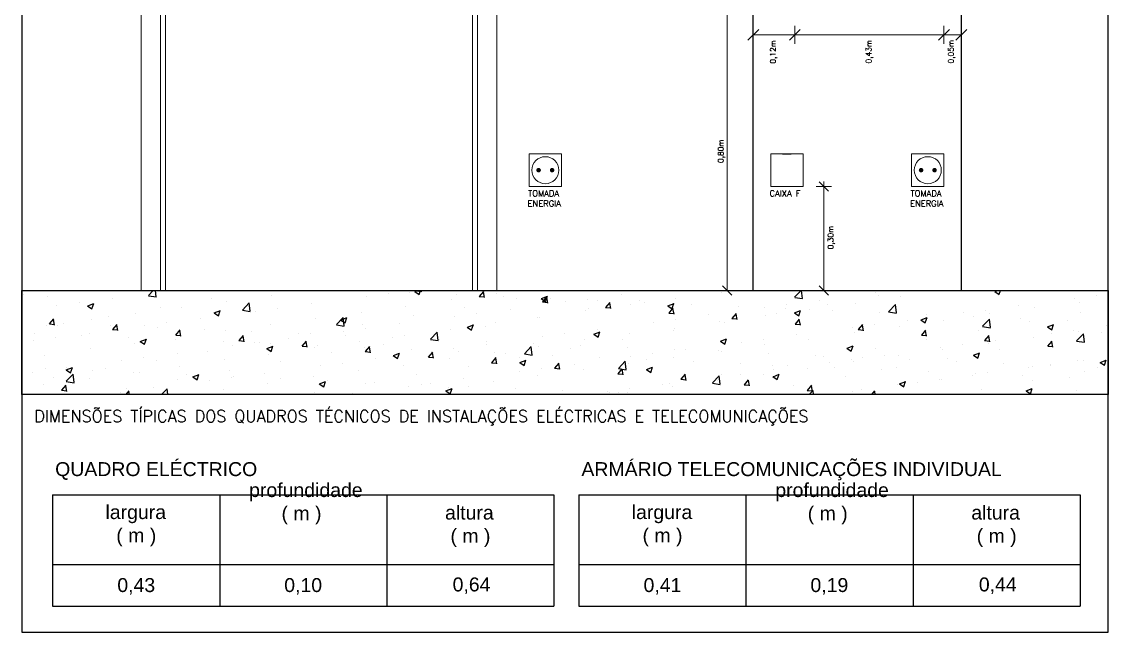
# Model space of a CAD drawing. Header units: millimetres. Extents: x 145 to 60311, y -8355 to 8851.
# Drawn here: x 449.46 to 498.82, y -135.91 to -108.19 of the extents above; entities that cross this region are included whole.
import ezdxf

# ---------------------------------------------------------------- set-up
doc = ezdxf.new("R2010")
doc.units = ezdxf.units.MM
for name, color, linetype in [('Armário', 252, 'Continuous'), ('Cotas', 30, 'Continuous'), ('Ductos', 7, 'Continuous'), ('Equipamento', 7, 'Continuous'), ('Laje', 252, 'Continuous'), ('Porta', 252, 'Continuous'), ('quadros', 1, 'Continuous')]:
    doc.layers.add(name, color=color, linetype=linetype)
doc.styles.add('ROMANS', font='romans', dxfattribs={"height": 1.2})

# ---------------------------------------------------------------- blocks, each defined once
blk = doc.blocks.new('TTV')
at = {"color": 0, "const_width": 0.25}
for points in [[(-0.875, 0, 1), (-0.625, 0, 1)], [(0.625, 0, 1), (0.875, 0, 1)]]:
    blk.add_lwpolyline(points, format="xyb", close=True, dxfattribs=at)
at = {"color": 0, "lineweight": 0}
blk.add_circle((0, 0), 1.5, dxfattribs=at)

msp = doc.modelspace()

# ---------------------------------------------------------------- linework, layer by layer
at = {"linetype": 'Continuous', "lineweight": 0}
msp.add_line((449.459, -125.116), (498.818, -125.116), dxfattribs=at)
msp.add_lwpolyline([(449.459, -120.391), (498.818, -120.391), (498.818, -125.116), (449.459, -125.116)], close=True)
at = {"layer": 'Armário'}
for p, q in [((482.694, -120.391), (482.694, -77.869)), ((492.144, -120.391), (492.144, -77.869))]:
    msp.add_line(p, q, dxfattribs=at)
at = {"layer": 'Cotas', "color": 4, "linetype": 'Continuous', "lineweight": 0}
for p, q in [((481.507, -120.391), (481.507, -88.992)), ((482.451, -109.028), (482.938, -108.541)), ((482.694, -108.382), (482.694, -109.188)), ((484.341, -109.028), (484.827, -108.541)), ((484.584, -108.382), (484.584, -109.188)), ((491.113, -109.028), (491.6, -108.541)), ((491.356, -108.382), (491.356, -109.188)), ((491.901, -109.028), (492.387, -108.541)), ((492.144, -108.382), (492.144, -109.188)), ((492.144, -108.785), (482.694, -108.785)), ((485.681, -115.455), (486.104, -115.878)), ((485.892, -120.391), (485.892, -115.45)), ((485.542, -115.667), (486.243, -115.667)), ((481.296, -120.18), (481.718, -120.603)), ((485.542, -120.391), (486.243, -120.391)), ((485.681, -120.18), (486.104, -120.603))]:
    msp.add_line(p, q, dxfattribs=at)
at = {"layer": 'Ductos', "color": 2}
for p, q in [((450.863, -129.676), (450.863, -134.73)), ((450.863, -129.676), (473.636, -129.676)), ((458.454, -129.676), (458.454, -134.73)), ((466.045, -129.676), (466.045, -134.73)), ((473.636, -129.676), (473.636, -134.73)), ((474.769, -129.676), (474.769, -134.73)), ((474.769, -129.676), (497.542, -129.676)), ((482.36, -129.676), (482.36, -134.73)), ((489.951, -129.676), (489.951, -134.73)), ((497.542, -129.676), (497.542, -134.73)), ((450.863, -132.839), (473.636, -132.839)), ((474.769, -132.839), (497.542, -132.839)), ((450.863, -134.73), (473.636, -134.73)), ((474.769, -134.73), (497.542, -134.73))]:
    msp.add_line(p, q, dxfattribs=at)
at = {"layer": 'Equipamento', "linetype": 'Continuous', "lineweight": 0}
for p, q in [((472.512, -114.931), (472.512, -114.195)), ((472.512, -114.195), (473.983, -114.195)), ((473.983, -114.195), (473.983, -115.667)), ((483.482, -114.931), (483.482, -114.195)), ((483.482, -114.195), (484.953, -114.195)), ((484.953, -114.195), (484.953, -115.667)), ((489.885, -114.931), (489.885, -114.195)), ((489.885, -114.195), (491.356, -114.195)), ((491.356, -114.195), (491.356, -115.667)), ((472.512, -115.667), (472.512, -114.931)), ((483.482, -115.667), (483.482, -114.931)), ((489.885, -115.667), (489.885, -114.931)), ((473.983, -115.667), (472.512, -115.667)), ((484.953, -115.667), (483.482, -115.667)), ((491.356, -115.667), (489.885, -115.667))]:
    msp.add_line(p, q, dxfattribs=at)
at = {"layer": 'Equipamento'}
msp.add_line((484.021, -114.195), (484.414, -114.195), dxfattribs=at)
at = {"layer": 'Laje', "linetype": 'Continuous', "lineweight": 0}
for p, q in [((449.459, -120.391), (498.818, -120.391)), ((481.157, -120.391), (481.857, -120.391))]:
    msp.add_line(p, q, dxfattribs=at)
at = {"layer": 'Laje'}
for p, q in [((455.217, -120.619), (455.435, -120.391)), ((455.573, -120.675), (455.54, -120.391)), ((456.103, -120.413), (456.103, -120.413)), ((464.945, -120.392), (464.945, -120.392)), ((467.316, -120.444), (467.453, -120.391)), ((467.376, -120.411), (467.615, -120.432)), ((467.388, -120.411), (467.405, -120.391)), ((467.51, -120.575), (467.572, -120.391)), ((467.615, -120.461), (467.602, -120.391)), ((470.257, -120.662), (470.45, -120.432)), ((479.875, -120.426), (479.875, -120.426)), ((484.571, -120.695), (484.862, -120.391)), ((484.928, -120.751), (484.886, -120.391)), ((491.404, -120.427), (491.404, -120.427)), ((493.668, -120.434), (493.867, -120.569)), ((493.673, -120.435), (493.787, -120.391)), ((493.867, -120.567), (493.926, -120.391)), ((449.559, -120.567), (449.559, -120.567)), ((450.611, -120.664), (450.611, -120.664)), ((453.576, -120.746), (453.576, -120.746)), ((455.219, -120.628), (455.575, -120.683)), ((458.086, -120.765), (458.086, -120.765)), ((458.769, -120.877), (458.769, -120.877)), ((460.789, -120.621), (460.789, -120.621)), ((465.136, -120.663), (465.136, -120.663)), ((466.137, -120.531), (466.137, -120.531)), ((467.08, -120.482), (467.08, -120.482)), ((467.311, -120.443), (467.51, -120.577)), ((468.97, -120.815), (468.97, -120.815)), ((469.215, -120.572), (469.215, -120.572)), ((470.245, -120.662), (470.484, -120.683)), ((470.484, -120.712), (470.438, -120.461)), ((471.024, -120.533), (471.024, -120.533)), ((471.351, -120.663), (471.351, -120.663)), ((471.918, -120.749), (471.918, -120.749)), ((473.06, -120.764), (473.259, -120.898)), ((473.065, -120.764), (473.345, -120.657)), ((473.114, -120.913), (473.353, -120.934)), ((473.126, -120.913), (473.319, -120.683)), ((473.259, -120.896), (473.34, -120.654)), ((473.353, -120.963), (473.307, -120.712)), ((473.486, -120.753), (473.486, -120.753)), ((474.169, -120.913), (474.169, -120.913)), ((475.171, -120.781), (475.171, -120.781)), ((475.622, -120.843), (475.622, -120.843)), ((476.686, -120.582), (476.686, -120.582)), ((477.542, -120.827), (477.542, -120.827)), ((479.148, -120.771), (479.148, -120.771)), ((481.226, -120.471), (481.226, -120.471)), ((484.573, -120.704), (484.929, -120.759)), ((485.719, -120.832), (485.719, -120.832)), ((488.245, -120.499), (488.245, -120.499)), ((488.401, -120.625), (488.401, -120.625)), ((489.383, -120.683), (489.383, -120.683)), ((497.278, -120.749), (497.278, -120.749)), ((497.507, -120.921), (497.507, -120.921)), ((498.28, -120.617), (498.28, -120.617)), ((451.06, -121.077), (451.06, -121.077)), ((452.061, -120.945), (452.061, -120.945)), ((452.452, -121.093), (452.651, -121.227)), ((452.457, -121.093), (452.737, -120.986)), ((452.651, -121.225), (452.733, -120.983)), ((455.753, -121.166), (455.753, -121.166)), ((456.715, -121.158), (456.715, -121.158)), ((458.201, -121.413), (458.4, -121.547)), ((458.206, -121.414), (458.486, -121.306)), ((458.4, -121.545), (458.481, -121.303)), ((459.486, -121.281), (459.797, -120.956)), ((459.488, -121.29), (459.844, -121.345)), ((459.842, -121.337), (459.798, -120.957)), ((460.093, -121.327), (460.093, -121.327)), ((461.094, -121.195), (461.094, -121.195)), ((462.609, -120.996), (462.609, -120.996)), ((464.872, -121.371), (464.872, -121.371)), ((466.893, -121.115), (466.893, -121.115)), ((469.585, -121.15), (469.585, -121.15)), ((471.643, -121.246), (471.643, -121.246)), ((475.074, -121.309), (475.074, -121.309)), ((475.209, -121.227), (475.209, -121.227)), ((475.984, -121.164), (476.223, -121.185)), ((475.996, -121.164), (476.188, -120.935)), ((476.222, -121.214), (476.176, -120.963)), ((477.128, -121.027), (477.128, -121.027)), ((477.757, -120.933), (477.757, -120.933)), ((478.809, -121.084), (479.008, -121.218)), ((478.814, -121.084), (479.094, -120.977)), ((478.853, -121.415), (479.092, -121.436)), ((478.865, -121.415), (479.058, -121.186)), ((479.008, -121.216), (479.089, -120.974)), ((479.092, -121.465), (479.045, -121.214)), ((479.892, -121.024), (479.892, -121.024)), ((482.028, -121.114), (482.028, -121.114)), ((483.202, -121.163), (483.202, -121.163)), ((484.163, -121.204), (484.163, -121.204)), ((484.204, -121.031), (484.204, -121.031)), ((484.558, -121.404), (484.757, -121.539)), ((484.563, -121.405), (484.843, -121.297)), ((484.757, -121.536), (484.838, -121.295)), ((485.252, -121.265), (485.252, -121.265)), ((486.069, -121.025), (486.069, -121.025)), ((486.299, -121.294), (486.299, -121.294)), ((487.329, -120.965), (487.329, -120.965)), ((488.434, -121.384), (488.434, -121.384)), ((488.84, -121.357), (489.152, -121.032)), ((488.842, -121.366), (489.198, -121.421)), ((489.197, -121.413), (489.153, -121.033)), ((492.236, -121.413), (492.236, -121.413)), ((493.237, -121.281), (493.237, -121.281)), ((494.752, -121.082), (494.752, -121.082)), ((495.487, -121.177), (495.487, -121.177)), ((497.568, -121.41), (497.568, -121.41)), ((450.716, -121.914), (450.955, -121.935)), ((450.728, -121.914), (450.92, -121.684)), ((450.954, -121.964), (450.908, -121.713)), ((451.353, -121.895), (451.353, -121.895)), ((452.616, -121.714), (452.616, -121.714)), ((453.42, -121.566), (453.42, -121.566)), ((454.637, -121.458), (454.637, -121.458)), ((456.052, -121.859), (456.052, -121.859)), ((457.567, -121.66), (457.567, -121.66)), ((462.818, -121.652), (462.818, -121.652)), ((463.755, -121.943), (464.067, -121.618)), ((463.95, -121.733), (464.149, -121.868)), ((463.955, -121.734), (464.235, -121.626)), ((464.112, -121.999), (464.068, -121.619)), ((464.149, -121.866), (464.23, -121.624)), ((466.6, -121.909), (466.6, -121.909)), ((467.252, -121.55), (467.252, -121.55)), ((469.126, -121.577), (469.126, -121.577)), ((470.128, -121.445), (470.128, -121.445)), ((470.975, -121.865), (470.975, -121.865)), ((472.876, -121.628), (472.876, -121.628)), ((472.996, -121.609), (472.996, -121.609)), ((478.16, -121.827), (478.16, -121.827)), ((479.161, -121.695), (479.161, -121.695)), ((480.676, -121.496), (480.676, -121.496)), ((481.177, -121.803), (481.177, -121.803)), ((481.403, -121.826), (481.403, -121.826)), ((481.722, -121.666), (481.961, -121.687)), ((481.734, -121.666), (481.927, -121.437)), ((481.961, -121.716), (481.914, -121.465)), ((483.231, -121.521), (483.231, -121.521)), ((483.736, -121.426), (483.736, -121.426)), ((484.591, -121.917), (484.83, -121.938)), ((484.603, -121.917), (484.796, -121.688)), ((484.83, -121.967), (484.784, -121.716)), ((489.709, -121.745), (489.709, -121.745)), ((490.307, -121.725), (490.506, -121.859)), ((490.312, -121.725), (490.592, -121.618)), ((490.506, -121.857), (490.587, -121.615)), ((490.57, -121.475), (490.57, -121.475)), ((491.355, -121.759), (491.355, -121.759)), ((492.705, -121.565), (492.705, -121.565)), ((493.109, -122.019), (493.421, -121.694)), ((493.466, -122.075), (493.422, -121.696)), ((493.433, -121.459), (493.433, -121.459)), ((494.84, -121.655), (494.84, -121.655)), ((495.235, -121.81), (495.235, -121.81)), ((496.976, -121.745), (496.976, -121.745)), ((450.061, -122.342), (450.061, -122.342)), ((450.563, -121.996), (450.563, -121.996)), ((451.087, -121.966), (451.087, -121.966)), ((452.524, -122.323), (452.524, -122.323)), ((453.488, -121.985), (453.488, -121.985)), ((453.585, -122.165), (453.824, -122.186)), ((453.597, -122.165), (453.79, -121.935)), ((453.824, -122.215), (453.777, -121.964)), ((455.05, -121.991), (455.05, -121.991)), ((455.624, -122.075), (455.624, -122.075)), ((456.466, -122.416), (456.659, -122.186)), ((456.693, -122.466), (456.647, -122.215)), ((457.759, -122.165), (457.759, -122.165)), ((458.72, -122.208), (458.72, -122.208)), ((459.895, -122.256), (459.895, -122.256)), ((460.74, -121.952), (460.74, -121.952)), ((462.03, -122.346), (462.03, -122.346)), ((462.586, -122.351), (462.586, -122.351)), ((463.757, -121.952), (464.113, -122.007)), ((464.083, -122.241), (464.083, -122.241)), ((464.919, -121.951), (464.919, -121.951)), ((465.085, -122.109), (465.085, -122.109)), ((468.024, -122.605), (468.336, -122.28)), ((468.381, -122.662), (468.337, -122.282)), ((468.922, -122.146), (468.922, -122.146)), ((469.699, -122.054), (469.898, -122.188)), ((469.704, -122.054), (469.984, -121.947)), ((469.898, -122.186), (469.979, -121.944)), ((470.543, -122.028), (470.543, -122.028)), ((474.118, -122.359), (474.118, -122.359)), ((475.448, -122.374), (475.647, -122.508)), ((475.453, -122.375), (475.733, -122.267)), ((475.633, -122.159), (475.633, -122.159)), ((475.647, -122.506), (475.728, -122.265)), ((477.079, -122.359), (477.079, -122.359)), ((479.07, -122.227), (479.07, -122.227)), ((479.099, -122.103), (479.099, -122.103)), ((484.666, -122.409), (484.666, -122.409)), ((487.193, -122.077), (487.193, -122.077)), ((487.281, -122.297), (487.281, -122.297)), ((487.461, -122.168), (487.7, -122.189)), ((487.472, -122.168), (487.665, -121.939)), ((487.699, -122.218), (487.653, -121.967)), ((488.194, -121.945), (488.194, -121.945)), ((489.335, -122.015), (489.335, -122.015)), ((490.342, -122.419), (490.535, -122.19)), ((490.568, -122.469), (490.522, -122.218)), ((492.902, -122.211), (492.902, -122.211)), ((493.112, -122.028), (493.467, -122.083)), ((496.056, -122.045), (496.255, -122.179)), ((496.061, -122.046), (496.341, -121.938)), ((496.226, -122.327), (496.226, -122.327)), ((496.255, -122.177), (496.336, -121.935)), ((497.228, -122.195), (497.228, -122.195)), ((497.379, -122.681), (497.69, -122.356)), ((497.459, -122.253), (497.459, -122.253)), ((497.735, -122.738), (497.691, -122.358)), ((498.526, -122.288), (498.526, -122.288)), ((498.743, -121.995), (498.743, -121.995)), ((450.007, -122.655), (450.007, -122.655)), ((451.009, -122.523), (451.009, -122.523)), ((452.196, -122.432), (452.196, -122.432)), ((454.332, -122.522), (454.332, -122.522)), ((454.588, -122.79), (454.588, -122.79)), ((454.84, -122.703), (455.039, -122.837)), ((454.845, -122.704), (455.125, -122.596)), ((455.039, -122.835), (455.12, -122.594)), ((456.454, -122.416), (456.693, -122.437)), ((456.467, -122.613), (456.467, -122.613)), ((456.666, -122.49), (456.666, -122.49)), ((458.603, -122.703), (458.603, -122.703)), ((459.323, -122.667), (459.562, -122.688)), ((459.335, -122.667), (459.528, -122.437)), ((459.562, -122.717), (459.516, -122.466)), ((460.042, -122.773), (460.042, -122.773)), ((460.253, -122.752), (460.253, -122.752)), ((460.738, -122.793), (460.738, -122.793)), ((461.557, -122.573), (461.557, -122.573)), ((462.204, -122.918), (462.397, -122.688)), ((462.431, -122.968), (462.385, -122.717)), ((462.874, -122.883), (462.874, -122.883)), ((464.166, -122.436), (464.166, -122.436)), ((464.823, -122.702), (464.823, -122.702)), ((465.878, -122.829), (465.878, -122.829)), ((466.301, -122.526), (466.301, -122.526)), ((466.844, -122.446), (466.844, -122.446)), ((468.026, -122.614), (468.382, -122.67)), ((468.211, -122.429), (468.211, -122.429)), ((468.436, -122.617), (468.436, -122.617)), ((470.572, -122.707), (470.572, -122.707)), ((470.59, -122.823), (470.59, -122.823)), ((472.707, -122.797), (472.707, -122.797)), ((473.117, -122.491), (473.117, -122.491)), ((474.843, -122.887), (474.843, -122.887)), ((475.025, -122.64), (475.025, -122.64)), ((476.737, -122.627), (476.737, -122.627)), ((481.197, -122.695), (481.396, -122.829)), ((481.202, -122.695), (481.482, -122.588)), ((481.396, -122.827), (481.477, -122.585)), ((482.15, -122.741), (482.15, -122.741)), ((483.151, -122.609), (483.151, -122.609)), ((483.182, -122.853), (483.182, -122.853)), ((485.203, -122.596), (485.203, -122.596)), ((490.33, -122.419), (490.569, -122.44)), ((490.569, -122.611), (490.569, -122.611)), ((492.185, -122.859), (492.185, -122.859)), ((493.199, -122.67), (493.438, -122.691)), ((493.211, -122.67), (493.404, -122.441)), ((493.384, -122.791), (493.384, -122.791)), ((493.438, -122.72), (493.391, -122.47)), ((493.7, -122.659), (493.7, -122.659)), ((495.438, -122.509), (495.438, -122.509)), ((496.08, -122.922), (496.273, -122.692)), ((496.193, -122.689), (496.193, -122.689)), ((496.307, -122.971), (496.261, -122.721)), ((497.381, -122.69), (497.737, -122.746)), ((450.514, -123.328), (450.514, -123.328)), ((452.568, -123.046), (452.568, -123.046)), ((456.514, -123.237), (456.514, -123.237)), ((457.92, -123.152), (457.92, -123.152)), ((459.041, -122.905), (459.041, -122.905)), ((460.589, -123.024), (460.788, -123.158)), ((460.594, -123.024), (460.874, -122.917)), ((460.692, -123.284), (460.692, -123.284)), ((460.788, -123.156), (460.869, -122.914)), ((462.193, -122.918), (462.432, -122.939)), ((462.769, -122.984), (462.769, -122.984)), ((463.545, -123.229), (463.545, -123.229)), ((465.009, -122.973), (465.009, -122.973)), ((465.062, -123.169), (465.301, -123.19)), ((465.074, -123.169), (465.267, -122.939)), ((465.3, -123.219), (465.254, -122.968)), ((466.338, -123.344), (466.537, -123.478)), ((466.343, -123.345), (466.623, -123.237)), ((466.537, -123.476), (466.618, -123.234)), ((467.144, -123.064), (467.144, -123.064)), ((467.943, -123.42), (468.136, -123.19)), ((468.074, -123.155), (468.074, -123.155)), ((468.17, -123.47), (468.123, -123.219)), ((469.075, -123.023), (469.075, -123.023)), ((469.28, -123.154), (469.28, -123.154)), ((470.927, -123.196), (470.927, -123.196)), ((471.415, -123.244), (471.415, -123.244)), ((472.294, -123.267), (472.605, -122.942)), ((472.296, -123.276), (472.651, -123.332)), ((472.65, -123.324), (472.606, -122.944)), ((472.947, -122.94), (472.947, -122.94)), ((473.551, -123.334), (473.551, -123.334)), ((474.404, -123.028), (474.404, -123.028)), ((476.978, -122.977), (476.978, -122.977)), ((478.109, -123.273), (478.109, -123.273)), ((479.113, -123.068), (479.113, -123.068)), ((479.624, -123.073), (479.624, -123.073)), ((481.129, -123.134), (481.129, -123.134)), ((481.249, -123.158), (481.249, -123.158)), ((483.384, -123.248), (483.384, -123.248)), ((485.52, -123.338), (485.52, -123.338)), ((486.946, -123.015), (487.145, -123.149)), ((486.951, -123.015), (487.231, -122.908)), ((487.145, -123.147), (487.226, -122.905)), ((488.236, -123.012), (488.236, -123.012)), ((488.657, -123.323), (488.657, -123.323)), ((489.286, -123.347), (489.286, -123.347)), ((491.183, -122.991), (491.183, -122.991)), ((491.306, -123.09), (491.306, -123.09)), ((492.694, -123.335), (492.893, -123.469)), ((492.699, -123.336), (492.98, -123.228)), ((492.894, -123.467), (492.975, -123.226)), ((493.861, -123.089), (493.861, -123.089)), ((496.068, -122.921), (496.307, -122.942)), ((451.484, -123.994), (451.764, -123.886)), ((451.678, -124.126), (451.759, -123.884)), ((453.998, -123.569), (453.998, -123.569)), ((454.999, -123.437), (454.999, -123.437)), ((455.588, -123.552), (455.588, -123.552)), ((456.617, -123.822), (456.617, -123.822)), ((458.671, -123.54), (458.671, -123.54)), ((461.212, -123.63), (461.212, -123.63)), ((463.031, -123.818), (463.031, -123.818)), ((464.033, -123.687), (464.033, -123.687)), ((465.548, -123.487), (465.548, -123.487)), ((466.795, -123.778), (466.795, -123.778)), ((467.931, -123.42), (468.17, -123.441)), ((468.873, -123.478), (468.873, -123.478)), ((469.738, -123.828), (469.738, -123.828)), ((470.8, -123.671), (471.039, -123.692)), ((470.812, -123.671), (471.005, -123.441)), ((471.039, -123.721), (470.993, -123.47)), ((472.071, -123.428), (472.071, -123.428)), ((472.087, -123.664), (472.286, -123.799)), ((472.092, -123.665), (472.372, -123.557)), ((472.286, -123.797), (472.367, -123.555)), ((473.681, -123.922), (473.874, -123.692)), ((473.908, -123.972), (473.862, -123.721)), ((474.581, -123.737), (474.581, -123.737)), ((475.686, -123.425), (475.686, -123.425)), ((476.563, -123.929), (476.874, -123.605)), ((476.919, -123.986), (476.875, -123.606)), ((477.03, -123.69), (477.03, -123.69)), ((477.107, -123.405), (477.107, -123.405)), ((477.822, -123.515), (477.822, -123.515)), ((477.841, -123.985), (478.121, -123.878)), ((478.035, -124.117), (478.116, -123.875)), ((479.051, -123.434), (479.051, -123.434)), ((479.957, -123.605), (479.957, -123.605)), ((482.092, -123.695), (482.092, -123.695)), ((483.57, -123.813), (483.57, -123.813)), ((484.228, -123.785), (484.228, -123.785)), ((485.903, -123.412), (485.903, -123.412)), ((486.14, -123.655), (486.14, -123.655)), ((486.363, -123.876), (486.363, -123.876)), ((487.142, -123.523), (487.142, -123.523)), ((487.232, -123.628), (487.232, -123.628)), ((487.655, -123.429), (487.655, -123.429)), ((489.195, -123.89), (489.195, -123.89)), ((489.791, -123.519), (489.791, -123.519)), ((491.528, -123.49), (491.528, -123.49)), ((491.926, -123.609), (491.926, -123.609)), ((494.061, -123.699), (494.061, -123.699)), ((495.389, -123.841), (495.389, -123.841)), ((496.175, -123.773), (496.175, -123.773)), ((496.197, -123.789), (496.197, -123.789)), ((497.41, -123.584), (497.41, -123.584)), ((497.69, -123.573), (497.69, -123.573)), ((498.332, -123.88), (498.332, -123.88)), ((498.443, -123.656), (498.642, -123.79)), ((498.448, -123.656), (498.728, -123.549)), ((498.643, -123.788), (498.724, -123.546)), ((449.956, -124.101), (449.956, -124.101)), ((450.557, -123.928), (450.557, -123.928)), ((450.922, -124.353), (450.922, -124.353)), ((451.471, -123.901), (451.471, -123.901)), ((451.478, -124.515), (451.789, -124.191)), ((451.479, -123.993), (451.678, -124.128)), ((451.834, -124.572), (451.79, -124.192)), ((452.519, -124.378), (452.519, -124.378)), ((452.693, -124.018), (452.693, -124.018)), ((453.255, -123.953), (453.255, -123.953)), ((454.54, -124.122), (454.54, -124.122)), ((454.828, -124.109), (454.828, -124.109)), ((456.963, -124.199), (456.963, -124.199)), ((457.228, -124.314), (457.427, -124.448)), ((457.233, -124.314), (457.513, -124.207)), ((457.427, -124.446), (457.508, -124.204)), ((458.879, -124.03), (458.879, -124.03)), ((458.99, -124.351), (458.99, -124.351)), ((459.099, -124.289), (459.099, -124.289)), ((460.505, -124.151), (460.505, -124.151)), ((461.234, -124.379), (461.234, -124.379)), ((462.721, -124.316), (462.721, -124.316)), ((464.775, -124.034), (464.775, -124.034)), ((467.405, -124.229), (467.405, -124.229)), ((472.064, -124.068), (472.064, -124.068)), ((472.899, -124.272), (472.899, -124.272)), ((473.066, -123.937), (473.066, -123.937)), ((473.669, -123.922), (473.909, -123.943)), ((474.976, -123.972), (474.976, -123.972)), ((476.539, -124.173), (476.778, -124.194)), ((476.551, -124.173), (476.743, -123.943)), ((476.565, -123.939), (476.921, -123.994)), ((476.777, -124.223), (476.731, -123.972)), ((477.836, -123.985), (478.035, -124.119)), ((479.42, -124.424), (479.613, -124.194)), ((479.647, -124.474), (479.6, -124.223)), ((480.832, -124.591), (481.144, -124.267)), ((481.098, -124.318), (481.098, -124.318)), ((481.189, -124.648), (481.144, -124.268)), ((481.238, -124.213), (481.238, -124.213)), ((482.099, -124.187), (482.099, -124.187)), ((483.134, -124.184), (483.134, -124.184)), ((483.585, -124.305), (483.783, -124.439)), ((483.589, -124.306), (483.87, -124.198)), ((483.614, -123.987), (483.614, -123.987)), ((483.784, -124.437), (483.865, -124.196)), ((485.154, -123.928), (485.154, -123.928)), ((486.862, -124.29), (486.862, -124.29)), ((488.499, -123.966), (488.499, -123.966)), ((490.634, -124.056), (490.634, -124.056)), ((492.647, -124.237), (492.647, -124.237)), ((492.769, -124.146), (492.769, -124.146)), ((493.335, -124.122), (493.335, -124.122)), ((494.905, -124.237), (494.905, -124.237)), ((495.174, -123.904), (495.174, -123.904)), ((497.04, -124.327), (497.04, -124.327)), ((497.721, -124.089), (497.721, -124.089)), ((450.465, -124.659), (450.465, -124.659)), ((451.283, -124.923), (451.475, -124.693)), ((451.509, -124.973), (451.463, -124.722)), ((451.48, -124.525), (451.836, -124.58)), ((454.213, -124.831), (454.213, -124.831)), ((455.462, -124.815), (455.462, -124.815)), ((455.806, -125.116), (456.059, -124.853)), ((456.09, -125.116), (456.059, -124.854)), ((456.546, -124.431), (456.546, -124.431)), ((457.988, -124.482), (457.988, -124.482)), ((458.623, -124.872), (458.623, -124.872)), ((460.643, -124.616), (460.643, -124.616)), ((462.977, -124.634), (463.176, -124.768)), ((462.982, -124.635), (463.262, -124.527)), ((463.176, -124.766), (463.257, -124.525)), ((463.37, -124.47), (463.37, -124.47)), ((465.073, -124.629), (465.073, -124.629)), ((465.505, -124.56), (465.505, -124.56)), ((467.022, -124.732), (467.022, -124.732)), ((467.641, -124.65), (467.641, -124.65)), ((468.023, -124.601), (468.023, -124.601)), ((468.731, -124.955), (469.011, -124.848)), ((468.824, -124.81), (468.824, -124.81)), ((468.925, -125.087), (469.006, -124.845)), ((469.538, -124.401), (469.538, -124.401)), ((469.776, -124.74), (469.776, -124.74)), ((470.878, -124.528), (470.878, -124.528)), ((471.911, -124.83), (471.911, -124.83)), ((477.056, -124.85), (477.056, -124.85)), ((478.571, -124.651), (478.571, -124.651)), ((478.905, -124.613), (478.905, -124.613)), ((479.002, -124.766), (479.002, -124.766)), ((479.408, -124.424), (479.647, -124.445)), ((480.834, -124.601), (481.19, -124.656)), ((481.08, -124.466), (481.08, -124.466)), ((482.277, -124.675), (482.516, -124.696)), ((482.289, -124.675), (482.482, -124.446)), ((482.516, -124.725), (482.47, -124.474)), ((484.529, -124.691), (484.529, -124.691)), ((485.158, -124.926), (485.351, -124.697)), ((485.385, -124.976), (485.339, -124.725)), ((489.237, -124.678), (489.237, -124.678)), ((489.333, -124.625), (489.532, -124.76)), ((489.338, -124.626), (489.618, -124.519)), ((489.533, -124.758), (489.614, -124.516)), ((490.131, -124.568), (490.131, -124.568)), ((491.132, -124.437), (491.132, -124.437)), ((491.258, -124.422), (491.258, -124.422)), ((495.087, -124.946), (495.367, -124.839)), ((495.281, -125.078), (495.363, -124.836)), ((495.388, -124.489), (495.388, -124.489)), ((451.271, -124.923), (451.51, -124.944)), ((453.947, -125.014), (453.947, -125.014)), ((454.201, -125.116), (454.345, -124.944)), ((454.359, -125.116), (454.332, -124.973)), ((462.74, -125.03), (462.74, -125.03)), ((464.495, -125.065), (464.495, -125.065)), ((466.747, -125.11), (466.747, -125.11)), ((468.726, -124.955), (468.925, -125.089)), ((474.047, -124.921), (474.047, -124.921)), ((476.055, -124.982), (476.055, -124.982)), ((476.182, -125.011), (476.182, -125.011)), ((476.572, -125.014), (476.572, -125.014)), ((476.982, -125.022), (476.982, -125.022)), ((478.318, -125.101), (478.318, -125.101)), ((482.196, -125.091), (482.196, -125.091)), ((485.146, -124.926), (485.385, -124.947)), ((485.233, -125.116), (485.413, -124.929)), ((485.435, -125.116), (485.414, -124.93)), ((486.09, -125.1), (486.09, -125.1)), ((487.183, -124.96), (487.183, -124.96)), ((487.605, -124.901), (487.605, -124.901)), ((488.079, -125.116), (488.22, -124.948)), ((488.234, -125.116), (488.208, -124.976)), ((493.055, -124.889), (493.055, -124.889)), ((495.082, -124.946), (495.281, -125.08)), ((497.361, -124.916), (497.361, -124.916))]:
    msp.add_line(p, q, dxfattribs=at)
at = {"layer": 'Porta', "linetype": 'Continuous', "lineweight": 0}
for p, q in [((454.88, -120.391), (454.88, -87.318)), ((454.88, -120.391), (454.88, -87.318)), ((471.04, -87.318), (471.04, -120.391)), ((471.04, -120.391), (471.04, -87.318)), ((455.762, -120.391), (455.762, -88.201)), ((470.157, -120.391), (470.157, -88.201)), ((455.983, -120.391), (455.983, -88.422)), ((469.937, -120.391), (469.937, -88.422))]:
    msp.add_line(p, q, dxfattribs=at)
at = {"layer": 'quadros', "color": 0}
for p, q in [((449.459, -70.402), (449.459, -135.908)), ((498.818, -135.908), (498.818, -70.402)), ((449.459, -135.908), (498.818, -135.908))]:
    msp.add_line(p, q, dxfattribs=at)

# ---------------------------------------------------------------- block references
at = {"layer": 'Equipamento', "linetype": 'Continuous', "lineweight": 0, "xscale": 0.4084959083369512, "yscale": 0.4084959083368831, "zscale": 0.4084959083369428}
for p in [(473.247, -114.931), (490.621, -114.931)]:
    msp.add_blockref('TTV', p, dxfattribs=at)

# ---------------------------------------------------------------- texts
at = {"color": 70, "style": 'ROMANS'}
msp.add_text('DIMENSÕES TÍPICAS DOS QUADROS TÉCNICOS DE INSTALAÇÕES ELÉCTRICAS E TELECOMUNICAÇÕES', height=0.53284, dxfattribs=at).set_placement((450.031, -126.364))
at = {"layer": 'Cotas', "color": 4, "style": 'ROMANS'}
for s, p in [('0,12m', (483.708, -110.095)), ('0,43m', (488.059, -110.089)), ('0,05m', (491.792, -110.088)), ('0,80m', (481.338, -114.607)), ('0,30m', (486.326, -118.524))]:
    msp.add_text(s, height=0.2483, rotation=90, dxfattribs=at).set_placement(p)
at = {"layer": 'Ductos', "color": 2, "char_height": 0.63257, "attachment_point": 1}
for s, insert, width in [('{\\fArial|b0|i0|c0|p34;QUADRO ELÉCTRICO}', (450.978, -128.186), 16.54374), ('{\\fArial|b0|i0|c0|p34;ARMÁRIO TELECOMUNICAÇÕES INDIVIDUAL}', (474.884, -128.186), 19.29077), ('{\\fArial|b0|i0|c0|p34;   profundidade\\P      ( m )}', (459.788, -129.137), 3.7954), ('{\\fArial|b0|i0|c0|p34;   profundidade\\P      ( m )}', (483.693, -129.137), 3.7954), ('{\\fArial|b0|i0|c0|p34;largura\\P  ( m )}', (453.264, -130.137), 3.7954), ('{\\fArial|b0|i0|c0|p34;  altura\\P   ( m )}', (468.199, -130.159), 3.7954), ('{\\fArial|b0|i0|c0|p34;largura\\P  ( m )}', (477.17, -130.137), 3.7954), ('{\\fArial|b0|i0|c0|p34;  altura\\P   ( m )}', (492.105, -130.159), 3.7954), ('{\\fArial|b0|i0|c0|p34;0,43}', (453.802, -133.45), 3.7954), ('{\\fArial|b0|i0|c0|p34;0,10}', (461.384, -133.45), 3.7954), ('{\\fArial|b0|i0|c0|p34;0,64}', (469.033, -133.421), 3.7954), ('{\\fArial|b0|i0|c0|p34;0,41}', (477.707, -133.45), 3.7954), ('{\\fArial|b0|i0|c0|p34;0,19}', (485.289, -133.45), 3.7954), ('{\\fArial|b0|i0|c0|p34;0,44}', (492.939, -133.421), 3.7954)]:
    msp.add_mtext(s, dxfattribs=dict(at, insert=insert, width=width))
at = {"layer": 'Equipamento', "color": 2, "style": 'ROMANS'}
for s, p in [('TOMADA', (472.462, -116.122)), ('CAIXA F', (483.432, -116.122)), ('TOMADA', (489.835, -116.122)), ('ENERGIA', (472.441, -116.582)), ('ENERGIA', (489.815, -116.582))]:
    msp.add_text(s, height=0.2759, dxfattribs=at).set_placement(p)

doc.saveas('drawing.dxf')
